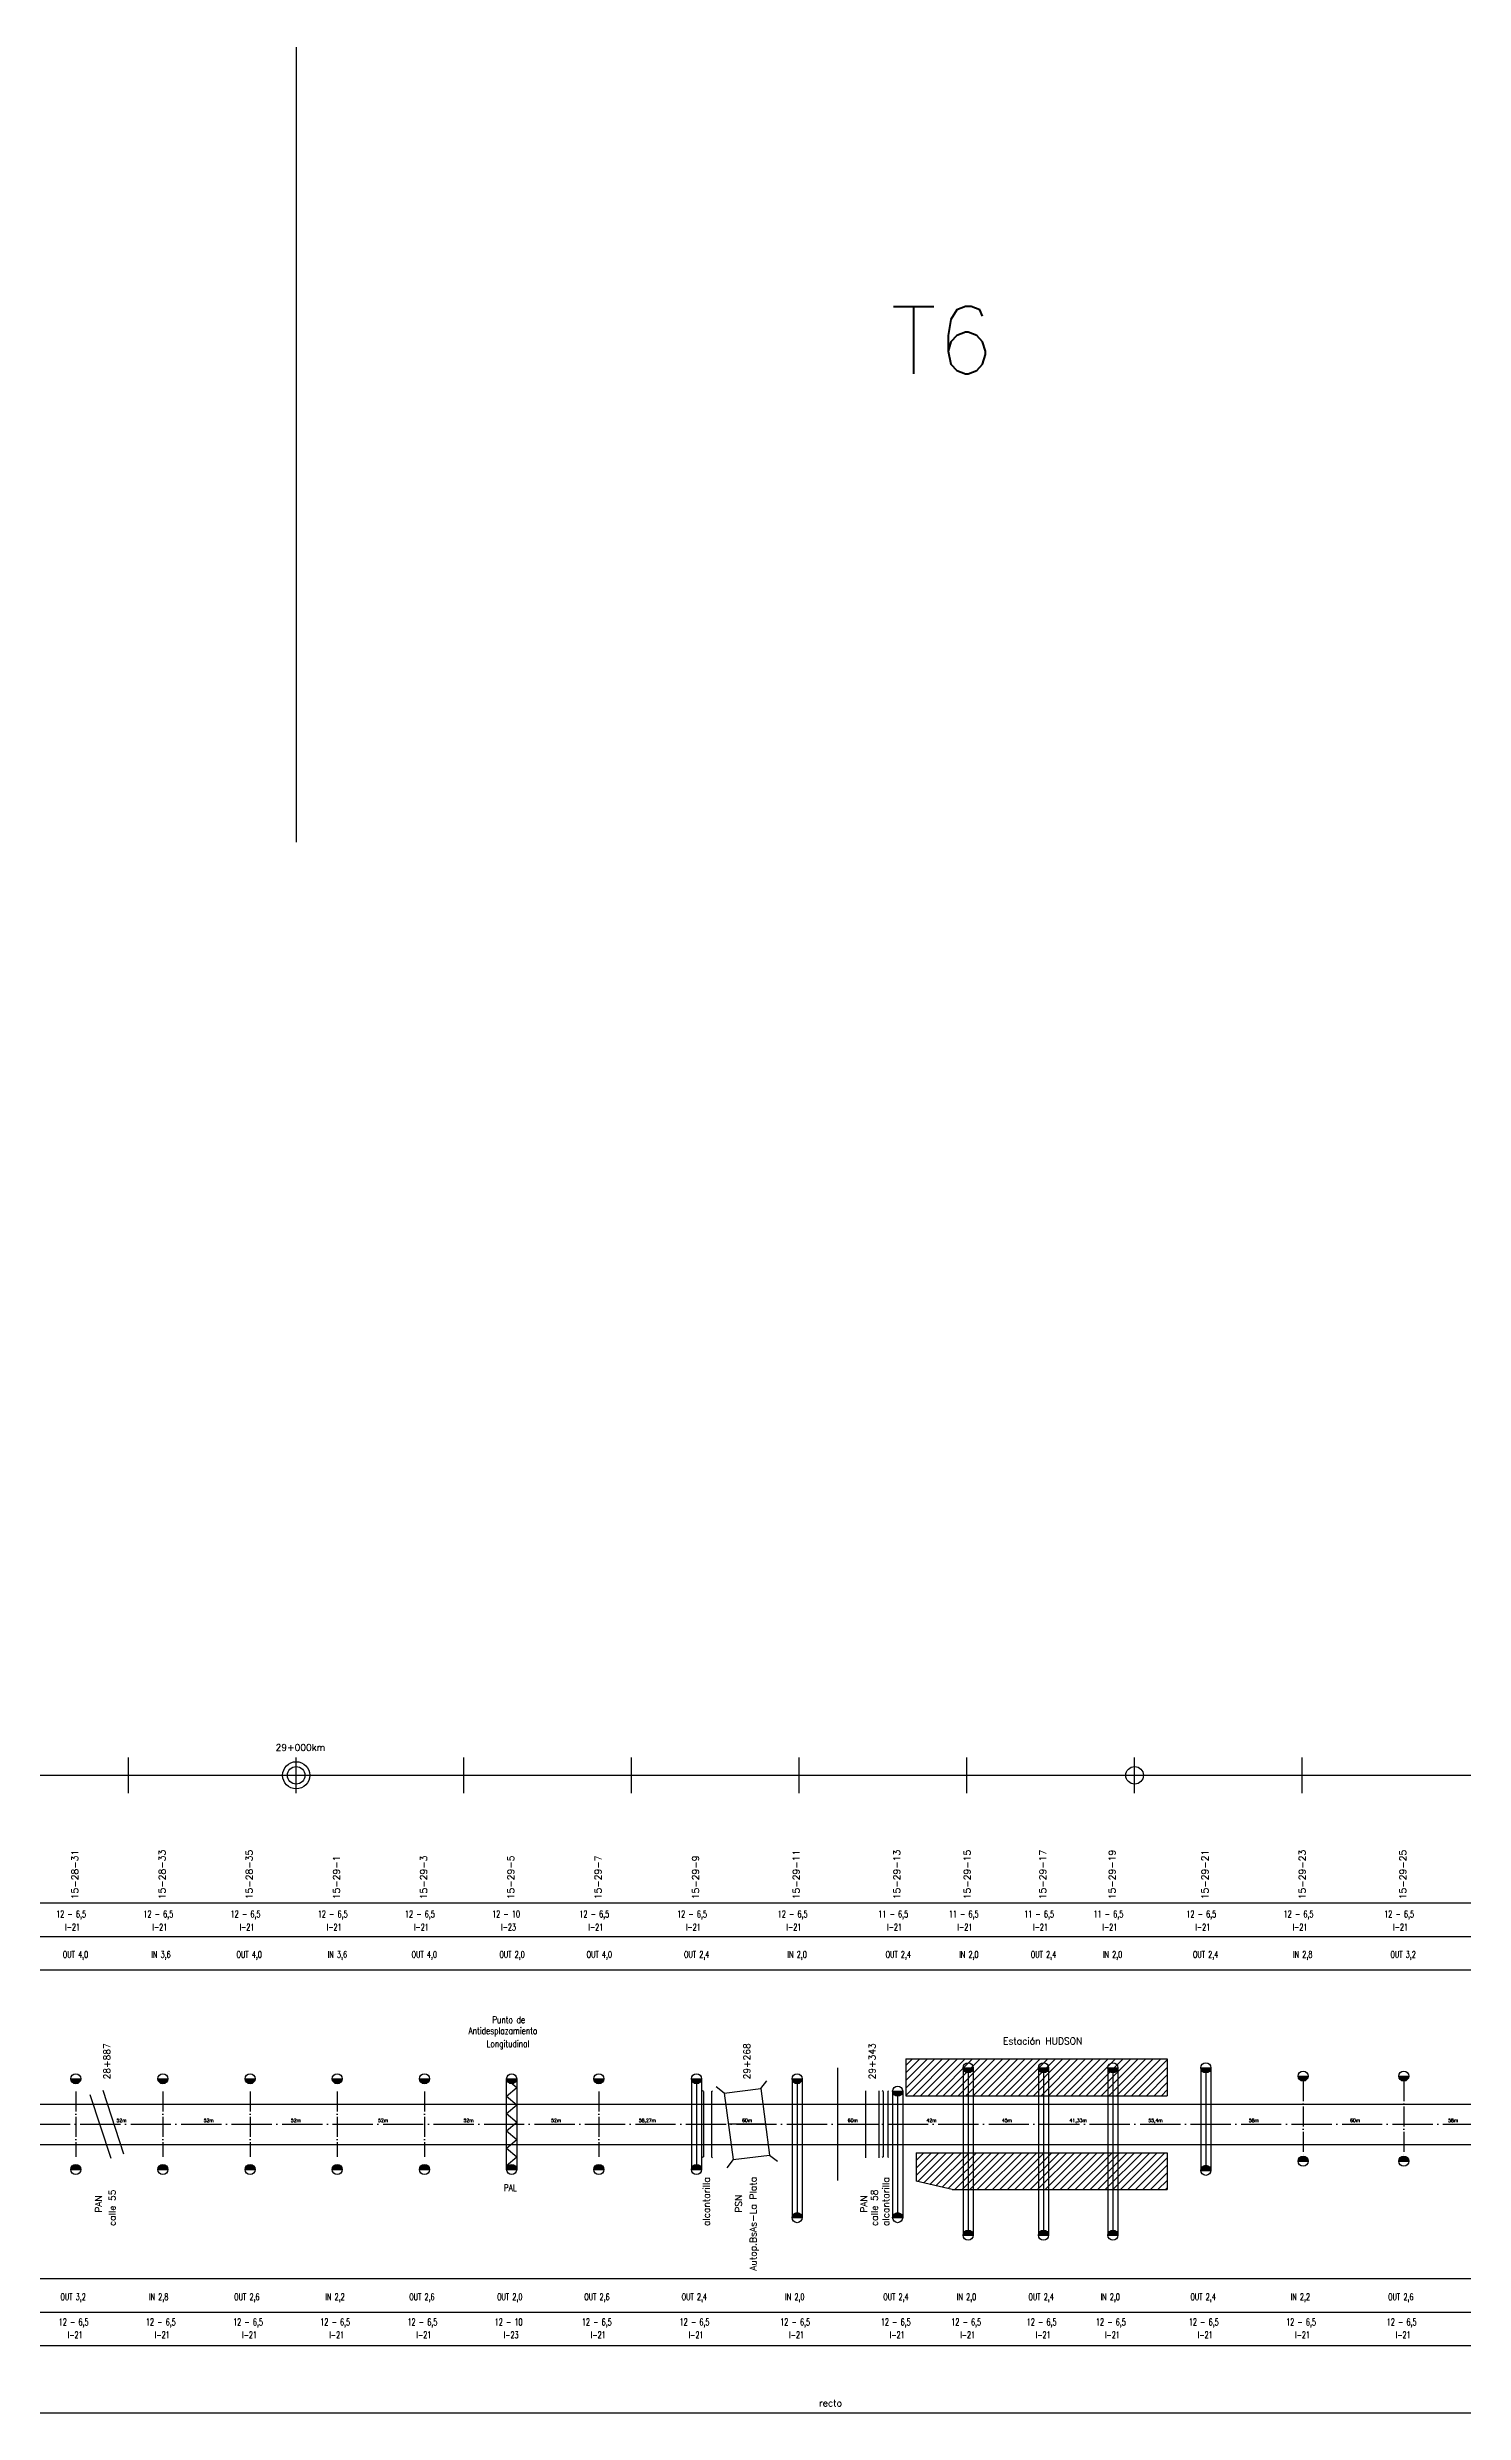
# Model space of a CAD drawing. Header units: millimetres. Extents: x 63 to 27368, y 135 to 1565.
# Drawn here: x 3420 to 4264, y 155 to 1565 of the extents above; entities that cross this region are included whole.
import ezdxf

# ---------------------------------------------------------------- set-up
doc = ezdxf.new("R2010")
doc.units = ezdxf.units.MM
doc.linetypes.add('ACAD_ISO04W100', pattern=[30, 24, -3, 0, -3])
for name, color, linetype in [('catenaria via ascendente', 7, 'Continuous'), ('catenaria vía descendente', 7, 'Continuous'), ('Eje de entrevías', 1, 'Continuous'), ('longitud vano', 7, 'Continuous'), ('Nº de poste', 6, 'Continuous'), ('progresivas', 4, 'Continuous'), ('TEXTOS', 3, 'Continuous')]:
    doc.layers.add(name, color=color, linetype=linetype)
doc.styles.get("Standard").update_dxf_attribs({"font": 'romans.shx'})
doc.styles.add('STYLE1', font='romans.shx')
doc.linetypes.add('GAS_LINE', pattern='A,12.7,-5.08,["GAS",Standard,S=2.54,R=0,X=-2.54,Y=-1.27],-6.35', length=24.13)

msp = doc.modelspace()

# ---------------------------------------------------------------- hatches: boundary and pattern name
for points in [[(3439.7, 354.1), (3433.7, 354.1, 1)], [(3491.7, 354.1), (3485.7, 354.1, 1)], [(3543.7, 354.1), (3537.7, 354.1, 1)], [(3595.7, 354.1), (3589.7, 354.1, 1)], [(3647.7, 354.1), (3641.7, 354.1, 1)], [(3699.7, 354.1), (3693.7, 354.1, 1)], [(3751.7, 354.1), (3745.7, 354.1, 1)], [(3809.9, 354.1), (3803.9, 354.1, 1)], [(3869.9, 354.1), (3863.9, 354.1, 1)], [(3971.9, 360.6), (3965.9, 360.6, 1)], [(4016.9, 360.6), (4010.9, 360.6, 1)], [(4058.3, 360.6), (4052.3, 360.6, 1)], [(4113.7, 360.6), (4107.7, 360.6, 1)], [(4171.7, 355.7), (4165.7, 355.7, 1)], [(4231.7, 355.7), (4225.7, 355.7, 1)], [(3929.9, 346.7), (3923.9, 346.7, 1)], [(3439.7, 300), (3433.7, 300, -1)], [(3491.7, 300), (3485.7, 300, -1)], [(3543.7, 300), (3537.7, 300, -1)], [(3595.7, 300), (3589.7, 300, -1)], [(3647.7, 300), (3641.7, 300, -1)], [(3699.7, 300), (3693.7, 300, -1)], [(3751.7, 300), (3745.7, 300, -1)], [(3809.9, 300), (3803.9, 300, -1)], [(4113.7, 299.5), (4107.7, 299.5, -1)], [(4171.7, 305), (4165.7, 305, -1)], [(4231.7, 305), (4225.7, 305, -1)], [(3869.9, 271.3), (3863.9, 271.3, -1)], [(3929.9, 271.3), (3923.9, 271.3, -1)], [(3971.9, 260.9), (3965.9, 260.9, -1)], [(4016.9, 260.9), (4010.9, 260.9, -1)], [(4058.3, 260.9), (4052.3, 260.9, -1)]]:
    msp.add_hatch(color=256).paths.add_polyline_path(points)
h = msp.add_hatch()
h.set_pattern_fill('ANSI31', color=8, style=0)
h.paths.add_polyline_path([(4087.7, 366), (3931.7, 366), (3931.7, 344), (4087.7, 344)])
h = msp.add_hatch()
h.set_pattern_fill('ANSI31', color=8, style=0)
h.paths.add_polyline_path([(3937.9, 310), (3937.9, 293.1), (3959.5, 288), (4087.7, 288), (4087.7, 310)])

# ---------------------------------------------------------------- linework, layer by layer
for p, q in [((3568.2, 1565.1), (3568.2, 1091.2)), ((3468.2, 524.4), (3468.2, 545.6)), ((3568.2, 524.4), (3568.2, 545.6)), ((3668.2, 524.4), (3668.2, 545.6)), ((3768.2, 524.4), (3768.2, 545.6)), ((3868.2, 524.4), (3868.2, 545.6)), ((3968.2, 524.4), (3968.2, 545.6)), ((4068.2, 524.4), (4068.2, 545.6)), ((4168.2, 524.4), (4168.2, 545.6)), ((68.2, 535), (27368.2, 535)), ((68.2, 459), (27368.2, 459)), ((68.2, 439), (27368.2, 439)), ((68.2, 419), (27368.2, 419)), ((3433.7, 354.1), (3439.7, 354.1)), ((3485.7, 354.1), (3491.7, 354.1)), ((3537.7, 354.1), (3543.7, 354.1)), ((3589.7, 354.1), (3595.7, 354.1)), ((3641.7, 354.1), (3647.7, 354.1)), ((3693.7, 354.1), (3699.7, 354.1)), ((3693.7, 300), (3693.7, 354.1)), ((3693.7, 354.1), (3699.7, 348.9)), ((3699.7, 354.1), (3699.7, 300)), ((3745.7, 354.1), (3751.7, 354.1)), ((3803.9, 354.1), (3809.9, 354.1)), ((3803.9, 354.1), (3803.9, 300)), ((3809.9, 354.1), (3809.9, 300)), ((3845.2, 348.2), (3848.8, 352.9)), ((3863.9, 354.1), (3869.9, 354.1)), ((3863.9, 354.1), (3863.9, 271.3)), ((3869.9, 354.1), (3869.9, 271.3)), ((3931.7, 366), (3931.7, 344)), ((3931.7, 366), (4087.7, 366)), ((3965.9, 360.6), (3971.9, 360.6)), ((3965.9, 360.6), (3965.9, 260.9)), ((3968.9, 357.6), (3968.9, 263.9)), ((3971.9, 360.6), (3971.9, 260.9)), ((4010.9, 360.6), (4016.9, 360.6)), ((4010.9, 360.6), (4010.9, 260.9)), ((4013.9, 357.6), (4013.9, 263.9)), ((4016.9, 360.6), (4016.9, 260.9)), ((4052.3, 360.6), (4058.3, 360.6)), ((4052.3, 360.6), (4052.3, 260.9)), ((4055.3, 357.6), (4055.3, 263.9)), ((4058.3, 360.6), (4058.3, 260.9)), ((4087.7, 366), (4087.7, 344)), ((4107.7, 360.6), (4113.7, 360.6)), ((4107.7, 360.6), (4107.7, 299.5)), ((4110.7, 357.6), (4110.7, 302.5)), ((4113.7, 360.6), (4113.7, 299.5)), ((4165.7, 355.7), (4171.7, 355.7)), ((4225.7, 355.7), (4231.7, 355.7)), ((3445.2, 344.8), (3457.7, 306.8)), ((3452.8, 347.3), (3465.3, 309.3)), ((3693.7, 343.8), (3699.7, 348.9)), ((3693.7, 343.8), (3699.7, 338.6)), ((3693.7, 333.4), (3699.7, 338.6)), ((3806.9, 351.1), (3806.9, 303)), ((3811.1, 346.5), (3810.6, 347)), ((3815.9, 346.5), (3816.4, 347)), ((3823.4, 345.5), (3818.6, 349.2)), ((3823.4, 345.5), (3828.7, 305.9)), ((3845.2, 348.2), (3850.5, 308.5)), ((3866.9, 351.1), (3866.9, 274.3)), ((3907.7, 347), (3907.7, 307)), ((3915.7, 347), (3915.7, 307)), ((3918.2, 346.5), (3917.7, 347)), ((3921, 346.5), (3921.4, 347)), ((3923.9, 346.7), (3929.9, 346.7)), ((3923.9, 346.7), (3923.9, 271.3)), ((3926.9, 343.7), (3926.9, 274.3)), ((3929.9, 346.7), (3929.9, 271.3)), ((3931.7, 344), (4087.7, 344)), ((3451, 327), (3459.5, 327)), ((3693.7, 333.4), (3699.7, 328.2)), ((3693.7, 323), (3699.7, 328.2)), ((3848, 327), (3825.8, 327)), ((3907.7, 327), (3915.7, 327)), ((3693.7, 323), (3699.7, 317.8)), ((3693.7, 312.7), (3699.7, 317.8)), ((3693.7, 312.7), (3699.7, 307.5)), ((3433.7, 300), (3439.7, 300)), ((3485.7, 300), (3491.7, 300)), ((3537.7, 300), (3543.7, 300)), ((3589.7, 300), (3595.7, 300)), ((3641.7, 300), (3647.7, 300)), ((3693.7, 302.3), (3699.7, 307.5)), ((3693.7, 302.3), (3694.3, 301.8)), ((3693.7, 300), (3699.7, 300)), ((3745.7, 300), (3751.7, 300)), ((3803.9, 300), (3809.9, 300)), ((3811.1, 307.6), (3810.6, 307.1)), ((3815.9, 307.6), (3816.4, 307.1)), ((3828.7, 305.9), (3825, 301.1)), ((3850.5, 308.5), (3855.2, 304.9)), ((3918.2, 307.6), (3917.7, 307.1)), ((3921, 307.6), (3921.4, 307.1)), ((3937.9, 310), (4087.7, 310)), ((3937.9, 310), (3937.9, 293.1)), ((4087.7, 310), (4087.7, 288)), ((4107.7, 299.5), (4113.7, 299.5)), ((4165.7, 305), (4171.7, 305)), ((4225.7, 305), (4231.7, 305)), ((3959.5, 288), (3937.9, 293.1)), ((3959.5, 288), (4087.7, 288)), ((3863.9, 271.3), (3869.9, 271.3)), ((3923.9, 271.3), (3929.9, 271.3)), ((3965.9, 260.9), (3971.9, 260.9)), ((4010.9, 260.9), (4016.9, 260.9)), ((4052.3, 260.9), (4058.3, 260.9)), ((68.2, 235), (27368.2, 235)), ((68.2, 215), (27368.2, 215)), ((68.2, 195), (27368.2, 195)), ((2079.2, 155), (5096.4, 155))]:
    msp.add_line(p, q)
at = {"linetype": 'GAS_LINE', "ltscale": 0.75}
msp.add_line((3891.1, 360.7), (3891.1, 293.4), dxfattribs=at)
at = {"linetype": 'ACAD_ISO04W100', "ltscale": 0.5}
for p, q in [((4168.7, 352.7), (4168.7, 308)), ((4228.7, 352.7), (4228.7, 308)), ((3436.7, 346.5), (3436.7, 307.6)), ((3488.7, 346.5), (3488.7, 307.6)), ((3540.7, 346.5), (3540.7, 307.6)), ((3592.7, 346.5), (3592.7, 307.6)), ((3644.7, 346.5), (3644.7, 307.6)), ((3748.7, 346.5), (3748.7, 307.6))]:
    msp.add_line(p, q, dxfattribs=at)
at = {"ltscale": 0.5}
for p, q in [((3811.1, 346.5), (3811.1, 307.6)), ((3815.9, 346.5), (3815.9, 307.6)), ((3918.2, 346.5), (3918.2, 307.6)), ((3921, 346.5), (3921, 307.6))]:
    msp.add_line(p, q, dxfattribs=at)
for centre, radius in [((3568.2, 535), 8.09), ((3568.2, 535), 5.24), ((4068.2, 535), 5.24), ((3436.7, 354.1), 3), ((3488.7, 354.1), 3), ((3540.7, 354.1), 3), ((3592.7, 354.1), 3), ((3644.7, 354.1), 3), ((3696.7, 354.1), 3), ((3748.7, 354.1), 3), ((3806.9, 354.1), 3), ((3866.9, 354.1), 3), ((3968.9, 360.6), 3), ((4013.9, 360.6), 3), ((4055.3, 360.6), 3), ((4110.7, 360.6), 3), ((4168.7, 355.7), 3), ((4228.7, 355.7), 3), ((3926.9, 346.7), 3), ((3436.7, 300), 3), ((3488.7, 300), 3), ((3540.7, 300), 3), ((3592.7, 300), 3), ((3644.7, 300), 3), ((3696.7, 300), 3), ((3748.7, 300), 3), ((3806.9, 300), 3), ((4110.7, 299.5), 3), ((4168.7, 305), 3), ((4228.7, 305), 3), ((3866.9, 271.3), 3), ((3926.9, 271.3), 3), ((3968.9, 260.9), 3), ((4013.9, 260.9), 3), ((4055.3, 260.9), 3)]:
    msp.add_circle(centre, radius)
at = {"layer": 'catenaria via ascendente'}
for p, q in [((68.2, 339), (26678.8, 339)), ((3823.4, 345.5), (3845.2, 348.2)), ((68.2, 315), (26678.8, 315))]:
    msp.add_line(p, q, dxfattribs=at)
at = {"layer": 'catenaria vía descendente'}
msp.add_line((3828.7, 305.9), (3850.5, 308.5), dxfattribs=at)
at = {"layer": 'Eje de entrevías', "linetype": 'ACAD_ISO04W100'}
msp.add_line((68.2, 327), (27368.2, 327), dxfattribs=at)

# ---------------------------------------------------------------- texts
at = {"color": 3, "linetype": 'Continuous', "style": 'STYLE1'}
msp.add_text('T6', height=40, dxfattribs=at).set_placement((3922.7, 1370.5))
at = {"linetype": 'Continuous', "style": 'STYLE1', "width": 0.8}
for s, p in [('Antidesplazamiento', (3671, 380.7)), ('Punto de', (3685.1, 387.3)), ('Longitudinal', (3681.7, 373)), ('PAL', (3692, 287.1))]:
    msp.add_text(s, height=4, dxfattribs=at).set_placement(p)
at = {"layer": 'longitud vano', "linetype": 'Continuous', "style": 'STYLE1'}
for s, p in [('52m', (3461, 328.3)), ('52m', (3513, 328.3)), ('52m', (3565, 328.3)), ('52m', (3617, 328.3)), ('52m', (3668, 328.3)), ('52m', (3720.2, 328.3)), ('58,27m', (3772.5, 328.3)), ('60m', (3834.1, 328.3)), ('60m', (3897.1, 328.3)), ('42m', (3944.1, 328.3)), ('45m', (3989.1, 328.3)), ('41,33m', (4029.4, 328.3)), ('55,4m', (4076.4, 328.3)), ('58m', (4136.3, 328.3)), ('60m', (4196.7, 328.3)), ('58m', (4255.2, 328.3))]:
    msp.add_text(s, height=2, dxfattribs=at).set_placement(p)
at = {"layer": 'Nº de poste', "linetype": 'Continuous', "style": 'STYLE1'}
for s, p in [('15-28-31', (3438.2, 461.1)), ('15-28-33', (3490.2, 461.1)), ('15-28-35', (3542.2, 461.1)), ('15-29-1', (3594.2, 461.1)), ('15-29-3', (3646.2, 461.1)), ('15-29-5', (3698.2, 461.1)), ('15-29-7', (3750.2, 461.1)), ('15-29-9', (3808.4, 461.1)), ('15-29-11', (3868.4, 461.1)), ('15-29-13', (3928.4, 461.1)), ('15-29-15', (3970.4, 461.1)), ('15-29-17', (4015.4, 461.1)), ('15-29-19', (4056.8, 461.1)), ('15-29-21', (4112.2, 461.1)), ('15-29-23', (4170.2, 461.1)), ('15-29-25', (4230.2, 461.1))]:
    msp.add_text(s, height=4, rotation=90, dxfattribs=at).set_placement(p)
at = {"layer": 'progresivas', "linetype": 'Continuous', "style": 'STYLE1'}
msp.add_text('29+000km', height=4, dxfattribs=at).set_placement((3555.9, 549.6))
for s, p in [('28+887', (3457.3, 353.7)), ('29+268', (3839, 353.7)), ('29+343', (3913.7, 353.7))]:
    msp.add_text(s, height=4, rotation=90, dxfattribs=at).set_placement(p)
at = {"layer": 'TEXTOS', "linetype": 'Continuous', "style": 'STYLE1', "width": 0.7}
for s, p in [('12 - 6,5', (3425.1, 450.3)), ('12 - 6,5', (3477.1, 450.3)), ('12 - 6,5', (3529.1, 450.3)), ('12 - 6,5', (3581.1, 450.3)), ('12 - 6,5', (3633.1, 450.3)), ('12 - 10', (3685.1, 450.3)), ('12 - 6,5', (3737.1, 450.3)), ('12 - 6,5', (3795.4, 450.3)), ('12 - 6,5', (3855.4, 450.3)), ('11 - 6,5', (3915.4, 450.3)), ('11 - 6,5', (3957.4, 450.3)), ('11 - 6,5', (4002.4, 450.3)), ('11 - 6,5', (4043.7, 450.3)), ('12 - 6,5', (4099.1, 450.3)), ('12 - 6,5', (4157.1, 450.3)), ('12 - 6,5', (4217.1, 450.3)), ('I-21', (3430.4, 442.5)), ('I-21', (3482.4, 442.5)), ('I-21', (3534.4, 442.5)), ('I-21', (3586.4, 442.5)), ('I-21', (3638.4, 442.5)), ('I-23', (3690.4, 442.5)), ('I-21', (3742.4, 442.5)), ('I-21', (3800.6, 442.5)), ('I-21', (3860.6, 442.5)), ('I-21', (3920.6, 442.5)), ('I-21', (3962.6, 442.5)), ('I-21', (4007.6, 442.5)), ('I-21', (4049, 442.5)), ('I-21', (4104.4, 442.5)), ('I-21', (4162.4, 442.5)), ('I-21', (4222.4, 442.5)), ('OUT 4,0', (3429, 426.2)), ('IN 3,6', (3481.8, 426.2)), ('OUT 4,0', (3532.6, 426.2)), ('IN 3,6', (3587, 426.2)), ('OUT 4,0', (3637, 426.2)), ('OUT 2,0', (3689.4, 426.2)), ('OUT 4,0', (3741.4, 426.2)), ('OUT 2,4', (3799.5, 426.2)), ('IN 2,0', (3861.2, 426.2)), ('OUT 2,4', (3919.7, 426.2)), ('IN 2,0', (3963.6, 426.2)), ('OUT 2,4', (4006.3, 426.2)), ('IN 2,0', (4049.3, 426.2)), ('OUT 2,4', (4103, 426.2)), ('IN 2,8', (4162.7, 426.2)), ('OUT 3,2', (4220.8, 426.2)), ('OUT 3,2', (3427.6, 222.1)), ('IN 2,8', (3480.4, 222.1)), ('OUT 2,6', (3531.2, 222.1)), ('IN 2,2', (3585.6, 222.1)), ('OUT 2,6', (3635.6, 222.1)), ('OUT 2,0', (3688, 222.1)), ('OUT 2,6', (3740, 222.1)), ('OUT 2,4', (3798.1, 222.1)), ('IN 2,0', (3859.8, 222.1)), ('OUT 2,4', (3918.3, 222.1)), ('IN 2,0', (3962.2, 222.1)), ('OUT 2,4', (4004.9, 222.1)), ('IN 2,0', (4047.9, 222.1)), ('OUT 2,4', (4101.5, 222.1)), ('IN 2,2', (4161.3, 222.1)), ('OUT 2,6', (4219.4, 222.1)), ('12 - 6,5', (3426.6, 207.1)), ('I-21', (3431.9, 199.4)), ('12 - 6,5', (3478.6, 207.1)), ('I-21', (3483.9, 199.4)), ('12 - 6,5', (3530.6, 207.1)), ('I-21', (3535.9, 199.4)), ('12 - 6,5', (3582.6, 207.1)), ('I-21', (3587.9, 199.4)), ('12 - 6,5', (3634.6, 207.1)), ('I-21', (3639.9, 199.4)), ('12 - 10', (3686.6, 207.1)), ('I-23', (3691.9, 199.4)), ('12 - 6,5', (3738.6, 207.1)), ('I-21', (3743.9, 199.4)), ('12 - 6,5', (3796.9, 207.1)), ('I-21', (3802.2, 199.4)), ('12 - 6,5', (3856.9, 207.1)), ('I-21', (3862.2, 199.4)), ('12 - 6,5', (3916.9, 207.1)), ('I-21', (3922.2, 199.4)), ('12 - 6,5', (3958.9, 207.1)), ('I-21', (3964.2, 199.4)), ('12 - 6,5', (4003.9, 207.1)), ('I-21', (4009.2, 199.4)), ('12 - 6,5', (4045.2, 207.1)), ('I-21', (4050.5, 199.4)), ('12 - 6,5', (4100.6, 207.1)), ('I-21', (4105.9, 199.4)), ('12 - 6,5', (4158.6, 207.1)), ('I-21', (4163.9, 199.4)), ('12 - 6,5', (4218.6, 207.1)), ('I-21', (4223.9, 199.4))]:
    msp.add_text(s, height=4, dxfattribs=at).set_placement(p)
at = {"layer": 'TEXTOS', "linetype": 'Continuous', "style": 'STYLE1'}
for s, p in [('Estación HUDSON', (3989.7, 374.6)), ('recto', (3880, 158.8))]:
    msp.add_text(s, height=4, dxfattribs=at).set_placement(p)
for s, p in [('PAN', (3452.3, 274.2)), ('calle 55', (3460.5, 266.3)), ('alcantarilla', (3814.8, 266.3)), ('PSN', (3834, 274.2)), ('Autop.BsAs-La Plata', (3842.7, 239.6)), ('PAN', (3908.7, 274.2)), ('calle 58', (3915, 266.3)), ('alcantarilla', (3921.8, 266.3))]:
    msp.add_text(s, height=4, rotation=90, dxfattribs=at).set_placement(p)

doc.saveas('drawing.dxf')
